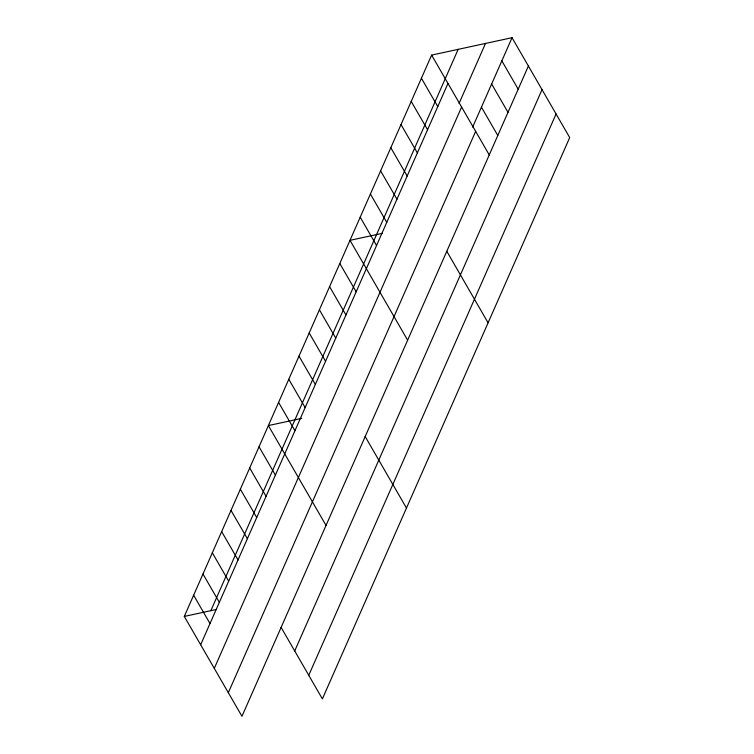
<?xml version="1.0" encoding="UTF-8"?>
<svg xmlns="http://www.w3.org/2000/svg" width="754" height="754" viewBox="0 0 754 754"><rect width="100%" height="100%" fill="white"/><g stroke="black" fill="none" stroke-linecap="round" stroke-linejoin="round"><path stroke-width="1.13" d="M528.394 66.032L241.959 716.3L184.296 616.423L431.618 55.099L512.041 37.7L569.704 137.577L322.382 698.901L281.082 627.356M210.837 610.683L458.159 49.359M200.658 644.755L447.97 83.43M459.073 103.43L485.501 43.44M214.287 668.364L461.608 107.04M472.626 127.162L512.041 37.7M228.33 692.69L475.651 131.366M294.71 650.966L542.032 89.641M308.754 675.292L556.075 113.967M382.24 233.363L349.997 240.338L407.66 340.214M301.76 418.357L268.386 425.576L326.048 525.453M184.296 616.423L216.53 609.449M501.844 60.857L518.196 89.189M491.636 84.005L507.998 112.337M481.438 107.162L497.791 135.494M431.618 55.099L489.28 154.975M421.42 78.256L437.772 106.587M411.213 101.413L427.575 129.745M401.015 124.561L417.367 152.892M390.808 147.718L407.169 176.05M446.783 251.271L488.083 322.816M380.61 170.875L396.962 199.207M370.402 194.032L386.764 222.364M360.205 217.18L376.557 245.512M339.8 263.495L356.161 291.826M329.602 286.652L345.954 314.983M319.394 309.8L335.756 338.131M309.197 332.957L325.549 361.289M365.162 436.509L406.472 508.045M298.989 356.114L315.351 384.446M288.791 379.262L305.144 407.594M278.584 402.419L294.946 430.751M259.046 446.783L275.399 475.114M249.697 467.989L266.058 496.321M240.356 489.195L256.709 517.527M231.016 510.401L247.369 538.733M221.667 531.608L238.028 559.939M212.326 552.805L228.679 581.136M202.986 574.011L219.339 602.342M193.637 595.217L209.998 623.549"/></g></svg>
